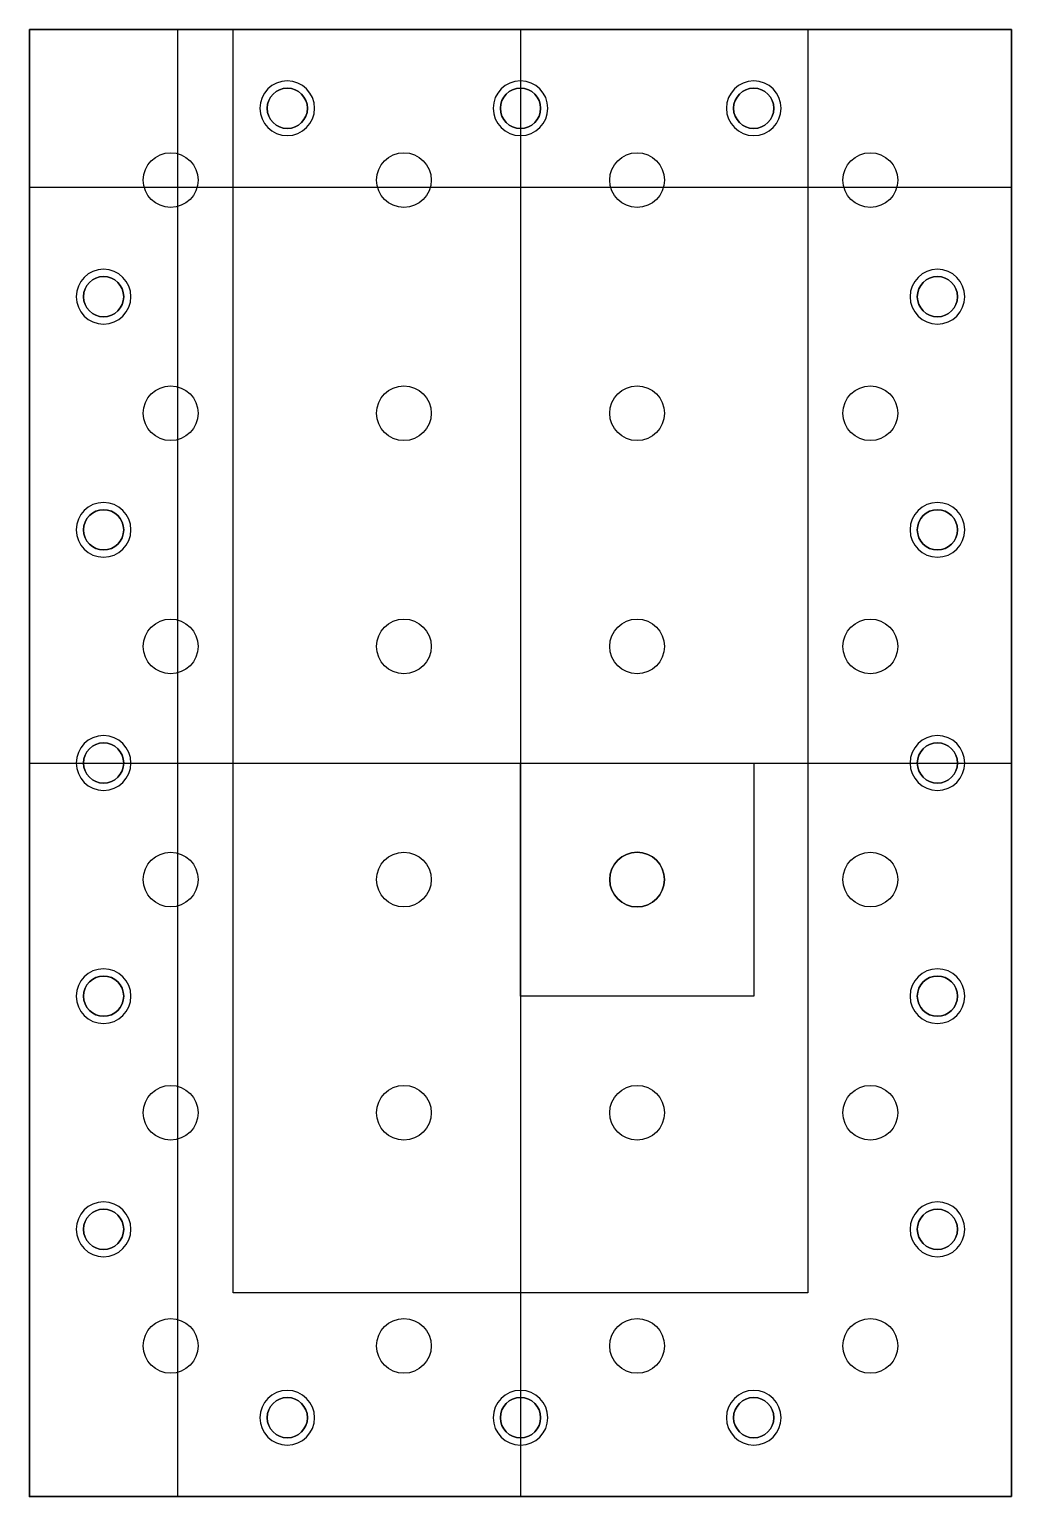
# Model space of a CAD drawing. Header units: centimetres. Extents: x 0 to 8.6, y 0 to 12.8.
import ezdxf

# ---------------------------------------------------------------- set-up
doc = ezdxf.new("R2010")
doc.units = ezdxf.units.CM
doc.header["$MEASUREMENT"] = 0
for name, color, linetype in [('basePlate v5_Sketch1', 7, 'Continuous'), ('basePlate v5_Sketch6', 7, 'Continuous'), ('basePlate v5_Sketch8', 7, 'Continuous'), ('basePlate v5_Sketch9', 7, 'Continuous')]:
    doc.layers.add(name, color=color, linetype=linetype)

msp = doc.modelspace()

# ---------------------------------------------------------------- linework, layer by layer
at = {"layer": 'basePlate v5_Sketch1'}
for p, q in [((0, 12.775), (0, 0)), ((8.55, 12.775), (0, 12.775)), ((8.55, 0), (8.55, 12.775)), ((0, 0), (8.55, 0))]:
    msp.add_line(p, q, dxfattribs=at)
msp.add_point((0, 0), dxfattribs=at)
at = {"layer": 'basePlate v5_Sketch6'}
for p, q in [((8.55, 12.775, 1.27), (0, 12.775, 1.27)), ((0, 12.775, 1.27), (0, 0, 1.27)), ((1.2925, 0, 1.27), (1.2925, 12.775, 1.27)), ((4.275, 12.775, 1.27), (4.275, 0, 1.27)), ((8.55, 0, 1.27), (8.55, 12.775, 1.27)), ((0, 11.4, 1.27), (8.55, 11.4, 1.27)), ((0, 6.3875, 1.27), (8.55, 6.3875, 1.27)), ((0, 0, 1.27), (8.55, 0, 1.27))]:
    msp.add_line(p, q, dxfattribs=at)
for centre in [(4.275, 12.0875, 1.27), (0.64625, 6.3875, 1.27), (7.90375, 6.3875, 1.27), (4.275, 0.6875, 1.27)]:
    msp.add_circle(centre, 0.17526, dxfattribs=at)
msp.add_point((0, 0, 1.27), dxfattribs=at)
at = {"layer": 'basePlate v5_Sketch8'}
for p, q in [((0, 0, 1.27), (0, 12.775, 1.27)), ((8.55, 12.775, 1.27), (0, 12.775, 1.27)), ((0, 12.775, 1.27), (8.55, 12.775, 1.27)), ((0, 12.775, 1.27), (0, 0, 1.27)), ((8.55, 0, 1.27), (8.55, 12.775, 1.27)), ((8.55, 12.775, 1.27), (8.55, 0, 1.27)), ((4.275, 4.3575, 1.27), (4.275, 6.3875, 1.27)), ((4.275, 6.3875, 1.27), (6.305, 6.3875, 1.27)), ((6.305, 6.3875, 1.27), (6.305, 4.3575, 1.27)), ((6.305, 4.3575, 1.27), (4.275, 4.3575, 1.27)), ((8.55, 0, 1.27), (0, 0, 1.27)), ((0, 0, 1.27), (8.55, 0, 1.27))]:
    msp.add_line(p, q, dxfattribs=at)
at = {"layer": 'basePlate v5_Sketch8', "extrusion": (0, 0, -1)}
for centre, radius in [((-2.245, 12.0875, -1.27), 0.23813), ((-4.275, 12.0875, -1.27), 0.23813), ((-6.305, 12.0875, -1.27), 0.23813), ((-2.245, 12.0875, -1.27), 0.17526), ((-4.275, 12.0875, -1.27), 0.17526), ((-6.305, 12.0875, -1.27), 0.17526), ((-0.64625, 10.4475, -1.27), 0.23813), ((-0.64625, 10.4475, -1.27), 0.17526), ((-7.90375, 10.4475, -1.27), 0.23813), ((-7.90375, 10.4475, -1.27), 0.17526), ((-0.64625, 8.4175, -1.27), 0.23813), ((-0.64625, 8.4175, -1.27), 0.17526), ((-7.90375, 8.4175, -1.27), 0.23813), ((-7.90375, 8.4175, -1.27), 0.17526), ((-0.64625, 6.3875, -1.27), 0.23813), ((-0.64625, 6.3875, -1.27), 0.17526), ((-7.90375, 6.3875, -1.27), 0.23813), ((-7.90375, 6.3875, -1.27), 0.17526), ((-5.29, 5.3725, -1.27), 0.23813), ((-0.64625, 4.3575, -1.27), 0.23813), ((-0.64625, 4.3575, -1.27), 0.17526), ((-7.90375, 4.3575, -1.27), 0.23813), ((-7.90375, 4.3575, -1.27), 0.17526), ((-0.64625, 2.3275, -1.27), 0.23813), ((-7.90375, 2.3275, -1.27), 0.23813), ((-0.64625, 2.3275, -1.27), 0.17526), ((-7.90375, 2.3275, -1.27), 0.17526), ((-2.245, 0.6875, -1.27), 0.23813), ((-4.275, 0.6875, -1.27), 0.23813), ((-6.305, 0.6875, -1.27), 0.23813), ((-2.245, 0.6875, -1.27), 0.17526), ((-4.275, 0.6875, -1.27), 0.17526), ((-6.305, 0.6875, -1.27), 0.17526)]:
    msp.add_circle(centre, radius, dxfattribs=at)
at = {"layer": 'basePlate v5_Sketch8'}
msp.add_point((0, 0, 1.27), dxfattribs=at)
at = {"layer": 'basePlate v5_Sketch9'}
for p, q in [((0, 12.775, 1.27), (0, 0, 1.27)), ((8.55, 12.775, 1.27), (0, 12.775, 1.27)), ((1.775, 12.775, 1.27), (6.775, 12.775, 1.27)), ((1.775, 1.775, 1.27), (1.775, 12.775, 1.27)), ((6.775, 12.775, 1.27), (6.775, 1.775, 1.27)), ((8.55, 0, 1.27), (8.55, 12.775, 1.27)), ((6.775, 1.775, 1.27), (1.775, 1.775, 1.27)), ((0, 0, 1.27), (8.55, 0, 1.27))]:
    msp.add_line(p, q, dxfattribs=at)
for centre, radius in [((2.245, 12.0875, 1.27), 0.17526), ((4.275, 12.0875, 1.27), 0.17526), ((6.305, 12.0875, 1.27), 0.17526), ((1.23, 11.4625, 1.27), 0.23813), ((3.26, 11.4625, 1.27), 0.23813), ((5.29, 11.4625, 1.27), 0.23813), ((7.32, 11.4625, 1.27), 0.23813), ((0.64625, 10.4475, 1.27), 0.17526), ((7.90375, 10.4475, 1.27), 0.17526), ((1.23, 9.4325, 1.27), 0.23813), ((3.26, 9.4325, 1.27), 0.23813), ((5.29, 9.4325, 1.27), 0.23813), ((7.32, 9.4325, 1.27), 0.23813), ((0.64625, 8.4175, 1.27), 0.17526), ((7.90375, 8.4175, 1.27), 0.17526), ((1.23, 7.4025, 1.27), 0.23813), ((3.26, 7.4025, 1.27), 0.23813), ((5.29, 7.4025, 1.27), 0.23813), ((7.32, 7.4025, 1.27), 0.23813), ((0.64625, 6.3875, 1.27), 0.17526), ((7.90375, 6.3875, 1.27), 0.17526), ((1.23, 5.3725, 1.27), 0.23813), ((3.26, 5.3725, 1.27), 0.23813), ((5.29, 5.3725, 1.27), 0.23813), ((7.32, 5.3725, 1.27), 0.23813), ((0.64625, 4.3575, 1.27), 0.17526), ((7.90375, 4.3575, 1.27), 0.17526), ((1.23, 3.3425, 1.27), 0.23813), ((3.26, 3.3425, 1.27), 0.23813), ((5.29, 3.3425, 1.27), 0.23813), ((7.32, 3.3425, 1.27), 0.23813), ((0.64625, 2.3275, 1.27), 0.17526), ((7.90375, 2.3275, 1.27), 0.17526), ((1.23, 1.3125, 1.27), 0.23813), ((3.26, 1.3125, 1.27), 0.23813), ((5.29, 1.3125, 1.27), 0.23813), ((7.32, 1.3125, 1.27), 0.23813), ((2.245, 0.6875, 1.27), 0.17526), ((4.275, 0.6875, 1.27), 0.17526), ((6.305, 0.6875, 1.27), 0.17526)]:
    msp.add_circle(centre, radius, dxfattribs=at)
msp.add_point((0, 0, 1.27), dxfattribs=at)

doc.saveas('drawing.dxf')
